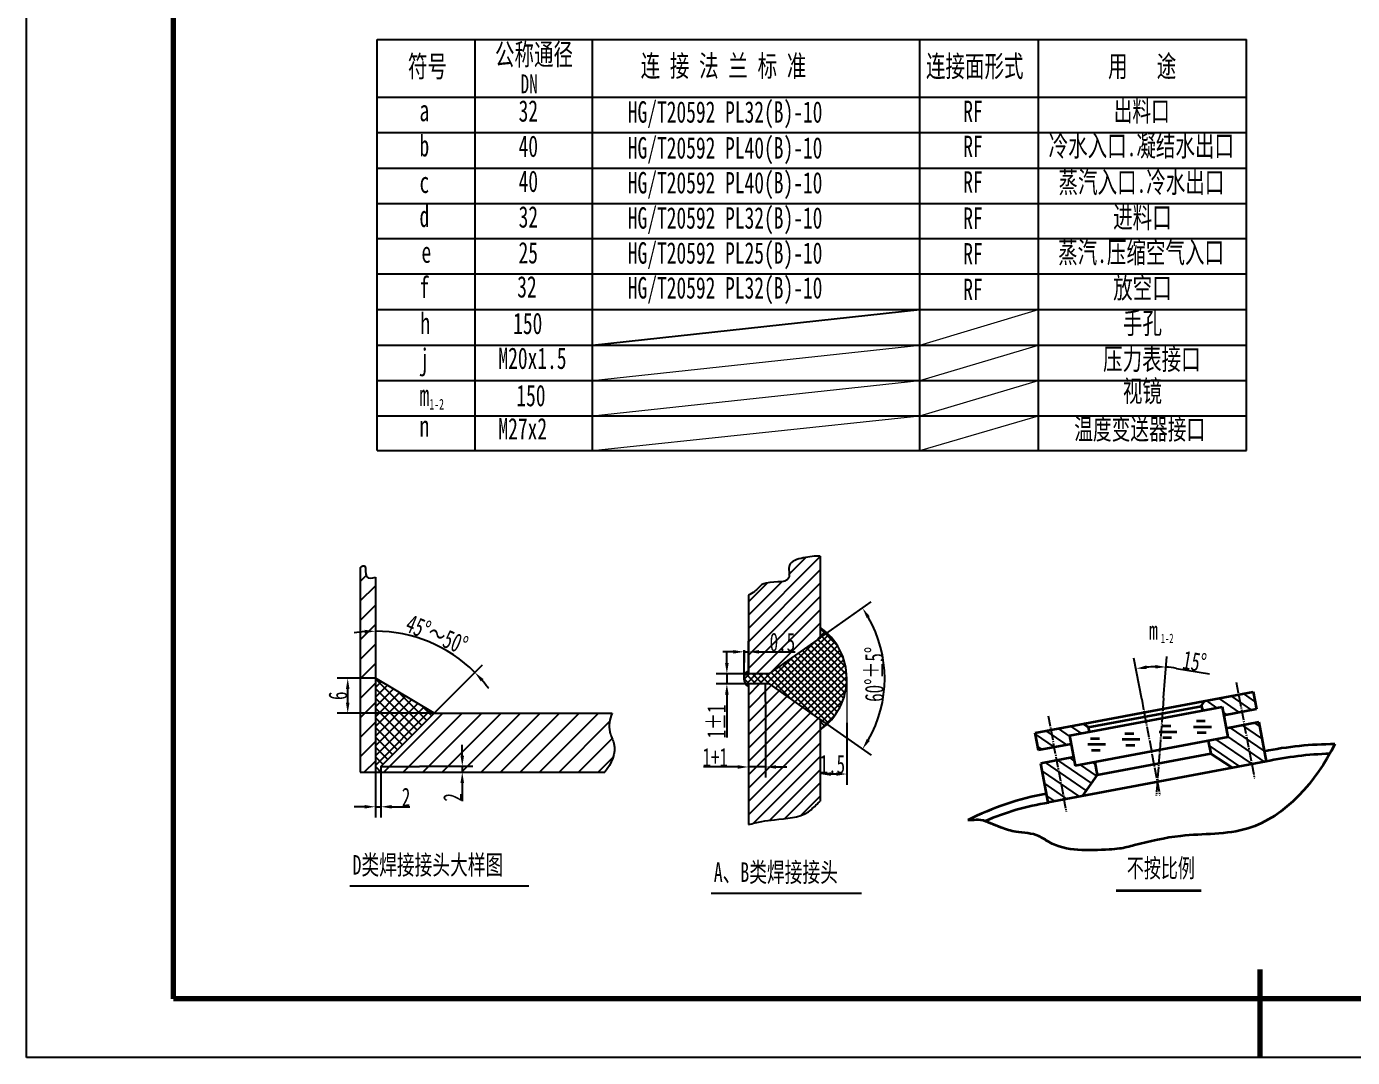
# Model space of a CAD drawing. Header units: millimetres. Extents: x 8208 to 15138, y -6581 to 3220.
# Drawn here: x 8208 to 11932, y -6581 to -3686 of the extents above; entities that cross this region are included whole.
import ezdxf

# ---------------------------------------------------------------- set-up
doc = ezdxf.new("R2010")
doc.units = ezdxf.units.MM
doc.linetypes.add('EB_DASHDOT', pattern=[39, 30, -3, 3, -3])
doc.layers.get('Defpoints').update_dxf_attribs({"lineweight": 0})
for name, color, linetype, lineweight in [('CAXAEB0', 7, 'Continuous', 70), ('CAXA中心线层', 1, 'EB_DASHDOT', 25), ('CAXA剖面线层', 4, 'Continuous', 25), ('CAXA尺寸线层', 3, 'Continuous', 25), ('CAXA细实线层', 7, 'Continuous', 25)]:
    doc.layers.add(name, color=color, linetype=linetype, lineweight=lineweight)
doc.styles.add('HZTXT', font='SimSun.ttf', dxfattribs={"width": 0.7})
doc.styles.add('标准', font='SimSun.ttf', dxfattribs={"width": 0.667})
doc.dimstyles.new('标准', dxfattribs={"dimscale": 15, "dimtxt": 3.5, "dimasz": 2, "dimexe": 2, "dimexo": 0, "dimgap": 0.065, "dimtad": 1, "dimdec": 1, "dimdsep": 46, "dimtxsty": '标准', "dimcen": 0, "dimdle": 4, "dimadec": 4, "dimazin": 2, "dimtfac": 1, "dimtdec": 3, "dimtmove": 0, "dimatfit": 3, "dimfxl": 0, "dimtolj": 1, "dimtzin": 0, "dimarcsym": 0})

# ---------------------------------------------------------------- blocks, each defined once
blk = doc.blocks.new('CAXBLOCK2', base_point=(-2438.8, -3596.9))
at = {"layer": 'CAXA剖面线层', "color": 0, "linetype": 'Continuous', "lineweight": 25}
for p, q in [((-2482.3, -3479.4), (-2351.7, -3610)), ((-2482.3, -3506.8), (-2365.4, -3623.7)), ((-2482.3, -3534.1), (-2379, -3637.4)), ((-2418.4, -3515.9), (-2338, -3596.3)), ((-2482.3, -3561.5), (-2392.7, -3651)), ((-2350.7, -3556.3), (-2324.3, -3582.6)), ((-2482.3, -3588.8), (-2406.4, -3664.7)), ((-2482.3, -3616.2), (-2420.1, -3678.4)), ((-2482.3, -3643.6), (-2433.8, -3692.1)), ((-2482.3, -3670.9), (-2447.4, -3705.8)), ((-2482.3, -3698.3), (-2461.1, -3719.4)), ((-2482.3, -3725.6), (-2466.8, -3741.1))]:
    blk.add_line(p, q, dxfattribs=at)
blk = doc.blocks.new('CAXBLOCK3', base_point=(-2428.8, -3600.3))
at = {"layer": 'CAXA剖面线层', "color": 0, "linetype": 'Continuous', "lineweight": 25}
for p, q in [((-2482.3, -3503.7), (-2466.1, -3487.5)), ((-2482.3, -3531), (-2448.9, -3497.7)), ((-2482.3, -3558.4), (-2431.8, -3507.9)), ((-2482.3, -3585.7), (-2414.7, -3518.1)), ((-2482.3, -3613.1), (-2397.5, -3528.3)), ((-2482.3, -3640.5), (-2380.4, -3538.6)), ((-2482.3, -3667.8), (-2363.2, -3548.8)), ((-2482.3, -3695.2), (-2346.1, -3559)), ((-2482.3, -3722.5), (-2329, -3569.2)), ((-2474, -3741.6), (-2466.8, -3734.4))]:
    blk.add_line(p, q, dxfattribs=at)
blk = doc.blocks.new('CAXBLOCK4', base_point=(-2265, -3637.2))
at = {"layer": 'CAXA剖面线层', "color": 0, "linetype": 'Continuous', "lineweight": 25}
for p, q in [((-2458.9, -3741.6), (-2293.3, -3576)), ((-2404.2, -3741.6), (-2238.6, -3576)), ((-2349.5, -3741.6), (-2183.8, -3576)), ((-2294.7, -3741.6), (-2129.1, -3576)), ((-2240, -3741.6), (-2074.4, -3576)), ((-2185.3, -3741.6), (-2019.7, -3576)), ((-2130.6, -3741.6), (-1965, -3576)), ((-2075.9, -3741.6), (-1910.3, -3576)), ((-2021.1, -3741.6), (-1855.5, -3576)), ((-1966.4, -3741.6), (-1824.5, -3599.6)), ((-1911.7, -3741.6), (-1817.3, -3647.1)), ((-1857, -3741.6), (-1814.9, -3699.5))]:
    blk.add_line(p, q, dxfattribs=at)
blk = doc.blocks.new('CAXBLOCK5', base_point=(-2498.7, -3511.5))
at = {"layer": 'CAXA剖面线层', "color": 0, "linetype": 'Continuous', "lineweight": 25}
for p, q in [((-2525.2, -3206), (-2508.3, -3189.1)), ((-2525.2, -3260.7), (-2482.3, -3217.8)), ((-2525.2, -3315.4), (-2482.3, -3272.5)), ((-2525.2, -3370.2), (-2482.3, -3327.2)), ((-2525.2, -3424.9), (-2482.3, -3381.9)), ((-2525.2, -3479.6), (-2482.3, -3436.6)), ((-2525.2, -3534.3), (-2482.3, -3491.4)), ((-2525.2, -3589), (-2482.3, -3546.1)), ((-2525.2, -3643.8), (-2482.3, -3600.8)), ((-2525.2, -3698.5), (-2482.3, -3655.5)), ((-2513.6, -3741.6), (-2482.3, -3710.2))]:
    blk.add_line(p, q, dxfattribs=at)
blk = doc.blocks.new('*D136')
at = {"layer": 'CAXA尺寸线层', "color": 0, "linetype": 'Continuous', "lineweight": -2}
for p, q in [((9187.7, -5516.2), (9080, -5516.2)), ((9110, -5584.4), (9110, -5546.2)), ((9352.4, -5614.4), (9080, -5614.4))]:
    blk.add_line(p, q, dxfattribs=at)
at = {"layer": 'CAXA尺寸线层', "color": 0, "linetype": 'Continuous'}
for points in [[(9105, -5546.2), (9115, -5546.2), (9110, -5516.2)], [(9105, -5584.4), (9115, -5584.4), (9110, -5614.4)]]:
    blk.add_solid(points, dxfattribs=at)
at = {"layer": 'Defpoints', "color": 0, "linetype": 'Continuous'}
for p in [(9110, -5516.2), (9187.7, -5516.2), (9352.4, -5614.4)]:
    blk.add_point(p, dxfattribs=at)
at = {"layer": 'CAXA尺寸线层', "color": 0, "linetype": 'Continuous', "lineweight": 25, "insert": (9082.7, -5565.3), "char_height": 52.5, "attachment_point": 5, "rotation": 90, "style": '标准'}
blk.add_mtext('\\A1;\\fSimSun;6', dxfattribs=at)
blk = doc.blocks.new('*D137')
at = {"layer": 'CAXA尺寸线层', "color": 0, "linetype": 'Continuous', "lineweight": -2}
for p, q in [((9187.7, -5780), (9187.7, -5907.1)), ((9203.2, -5794.3), (9203.2, -5907.1)), ((9157.7, -5877.1), (9127.7, -5877.1)), ((9187.7, -5877.1), (9203.2, -5877.1)), ((9233.2, -5877.1), (9284.4, -5877.1))]:
    blk.add_line(p, q, dxfattribs=at)
at = {"layer": 'CAXA尺寸线层', "color": 0, "linetype": 'Continuous'}
for points in [[(9157.7, -5872.1), (9157.7, -5882.1), (9187.7, -5877.1)], [(9233.2, -5872.1), (9233.2, -5882.1), (9203.2, -5877.1)]]:
    blk.add_solid(points, dxfattribs=at)
at = {"layer": 'Defpoints', "color": 0, "linetype": 'Continuous'}
for p in [(9187.7, -5780), (9203.2, -5794.3), (9203.2, -5877.1)]:
    blk.add_point(p, dxfattribs=at)
at = {"layer": 'CAXA尺寸线层', "color": 0, "linetype": 'Continuous', "lineweight": 25, "insert": (9273.8, -5849.9), "char_height": 52.5, "attachment_point": 5, "style": '标准'}
blk.add_mtext('\\A1;\\fSimSun;2', dxfattribs=at)
blk = doc.blocks.new('*D138')
at = {"layer": 'CAXA尺寸线层', "color": 0, "linetype": 'Continuous', "lineweight": -2}
for p, q in [((9431.7, -5733.5), (9431.7, -5703.5)), ((9312, -5763.5), (9461.7, -5763.5)), ((9431.7, -5763.5), (9431.7, -5780)), ((9144.8, -5780), (9461.7, -5780)), ((9431.7, -5810), (9431.7, -5861.2))]:
    blk.add_line(p, q, dxfattribs=at)
at = {"layer": 'CAXA尺寸线层', "color": 0, "linetype": 'Continuous'}
for points in [[(9426.7, -5733.5), (9436.7, -5733.5), (9431.7, -5763.5)], [(9426.7, -5810), (9436.7, -5810), (9431.7, -5780)]]:
    blk.add_solid(points, dxfattribs=at)
at = {"layer": 'Defpoints', "color": 0, "linetype": 'Continuous'}
for p in [(9312, -5763.5), (9144.8, -5780), (9431.7, -5780)]:
    blk.add_point(p, dxfattribs=at)
at = {"layer": 'CAXA尺寸线层', "color": 0, "linetype": 'Continuous', "lineweight": 25, "insert": (9404.5, -5850.6), "char_height": 52.5, "attachment_point": 5, "rotation": 90, "style": '标准'}
blk.add_mtext('\\A1;\\fSimSun;2', dxfattribs=at)
blk = doc.blocks.new('*D139')
at = {"layer": 'CAXA尺寸线层', "color": 0, "linetype": 'Continuous', "lineweight": -2}
blk.add_line((9352.4, -5614.4), (9488.3, -5478.5), dxfattribs=at)
for start, end in [(94.3524, 98.7047), (45, 90), (36.2953, 40.6476)]:
    blk.add_arc((9187.7, -5779), 395, start, end, dxfattribs=at)
at = {"layer": 'CAXA尺寸线层', "color": 0, "linetype": 'Continuous'}
for points in [[(9157.6, -5380.1), (9158, -5390.1), (9187.7, -5384)], [(9483.8, -5525.1), (9491.1, -5518.3), (9467.1, -5499.7)]]:
    blk.add_solid(points, dxfattribs=at)
at = {"layer": 'Defpoints', "color": 0, "linetype": 'Continuous'}
for p in [(9187.7, -5232.2), (9385.3, -5436.9), (9352.4, -5614.4), (9203.2, -5763.5), (9187.7, -5780)]:
    blk.add_point(p, dxfattribs=at)
at = {"layer": 'CAXA尺寸线层', "color": 0, "linetype": 'Continuous', "lineweight": 25, "insert": (9349.4, -5388.8), "char_height": 52.5, "attachment_point": 5, "rotation": 337.5, "style": '标准'}
blk.add_mtext('\\A1;{\\fSimSun|b0|i0|c134|p0; 45°～50°}', dxfattribs=at)
blk = doc.blocks.new('CAXBLOCK10', base_point=(-568.3, -3654.2))
at = {"layer": 'CAXA剖面线层', "color": 0, "linetype": 'Continuous', "lineweight": 25}
for p, q in [((-500.3, -3632), (-529.4, -3612.1)), ((-480.1, -3615.6), (-494.7, -3605.6)), ((-575.1, -3671.5), (-628.7, -3634.8)), ((-540.4, -3665), (-598.6, -3625.2)), ((-532.6, -3640.1), (-564, -3618.7)), ((-609.7, -3678), (-622.2, -3669.5))]:
    blk.add_line(p, q, dxfattribs=at)
blk = doc.blocks.new('CAXBLOCK11', base_point=(-549.9, -3752.1))
at = {"layer": 'CAXA剖面线层', "color": 0, "linetype": 'Continuous', "lineweight": 25}
for p, q in [((-485.8, -3792.8), (-600.7, -3714.3)), ((-471.5, -3772.5), (-566.1, -3707.8)), ((-519.6, -3709.4), (-531.4, -3701.3)), ((-457.1, -3752.1), (-502.3, -3721.2)), ((-460.6, -3719.5), (-467.7, -3714.7)), ((-504.4, -3810.3), (-609.1, -3738.8)), ((-539, -3816.9), (-602.6, -3773.4)), ((-573.7, -3823.4), (-596.1, -3808))]:
    blk.add_line(p, q, dxfattribs=at)
blk = doc.blocks.new('CAXBLOCK12', base_point=(-54.5, -3672.1))
at = {"layer": 'CAXA剖面线层', "color": 0, "linetype": 'Continuous', "lineweight": 25}
for p, q in [((7.6, -3647), (-46.5, -3610.1)), ((1.1, -3612.4), (-11.8, -3603.6)), ((-19.4, -3719.1), (-121.3, -3649.5)), ((15.2, -3712.6), (-88.5, -3641.7)), ((14.1, -3681.7), (-81.1, -3616.6)), ((-54.1, -3725.6), (-140.9, -3666.3))]:
    blk.add_line(p, q, dxfattribs=at)
blk = doc.blocks.new('CAXBLOCK13', base_point=(-79.3, -3556.5))
at = {"layer": 'CAXA剖面线层', "color": 0, "linetype": 'Continuous', "lineweight": 25}
for p, q in [((-55.5, -3573.7), (-113.7, -3533.9)), ((-20.9, -3567.2), (-79.1, -3527.4)), ((-11.9, -3543.1), (-44.4, -3520.9)), ((-153.9, -3566.9), (-160.5, -3562.4)), ((-119.2, -3560.4), (-148.3, -3540.5)), ((-90.1, -3580.2), (-101.5, -3572.5))]:
    blk.add_line(p, q, dxfattribs=at)
blk = doc.blocks.new('*D140')
at = {"layer": 'CAXA尺寸线层', "color": 0, "linetype": 'Continuous', "lineweight": -2}
for p, q in [((11339.9, -5575), (11318.2, -5459.9)), ((11401.6, -5571.6), (11410.5, -5454.8)), ((11438, -5488.4), (11530, -5504))]:
    blk.add_line(p, q, dxfattribs=at)
for start, end in [(90.9619, 95.3461), (80.3461, 85.654)]:
    blk.add_arc((11383.6, -5807.7), 323.9, start, end, dxfattribs=at)
at = {"layer": 'CAXA尺寸线层', "color": 0, "linetype": 'Continuous'}
for points in [[(11354.1, -5490.1), (11352.8, -5480.2), (11323.7, -5489.4)], [(11378.3, -5478.8), (11378.1, -5488.8), (11408.2, -5484.7)]]:
    blk.add_solid(points, dxfattribs=at)
at = {"layer": 'Defpoints', "color": 0, "linetype": 'Continuous'}
for p in [(11351.7, -5485.4), (11339.9, -5575), (11401.6, -5571.6), (11380.8, -5845), (11390.5, -5844.5)]:
    blk.add_point(p, dxfattribs=at)
at = {"layer": 'CAXA尺寸线层', "color": 0, "linetype": 'Continuous', "lineweight": 25, "insert": (11488.6, -5469.4), "char_height": 52.5, "attachment_point": 5, "rotation": 350.3461, "style": '标准'}
blk.add_mtext('\\A1;\\fSimSun;15{%%D}', dxfattribs=at)
blk = doc.blocks.new('CAXBLOCK16', base_point=(-1248.9, -3471.8))
at = {"layer": 'CAXA剖面线层', "color": 0, "linetype": 'Continuous', "lineweight": 25}
for p, q in [((-1185.1, -3385.5), (-1233, -3337.6)), ((-1158.6, -3486.8), (-1261.4, -3383.9)), ((-1158.7, -3467.9), (-1250.4, -3376.2)), ((-1161.3, -3446.6), (-1239.4, -3368.5)), ((-1168, -3421.2), (-1233, -3356.3)), ((-1178.5, -3560.3), (-1316.4, -3422.4)), ((-1172.5, -3547.7), (-1305.4, -3414.7)), ((-1167.4, -3534.1), (-1294.4, -3407)), ((-1163.2, -3519.5), (-1283.4, -3399.3)), ((-1160.2, -3503.8), (-1272.4, -3391.6)), ((-1253.1, -3579.3), (-1371.4, -3460.9)), ((-1210.3, -3603.4), (-1360.4, -3453.2)), ((-1201.2, -3593.7), (-1349.4, -3445.5)), ((-1192.9, -3583.3), (-1338.4, -3437.8)), ((-1185.3, -3572.2), (-1327.4, -3430.1)), ((-1432.2, -3493.6), (-1447.4, -3478.4)), ((-1413.5, -3493.6), (-1442.9, -3464.3)), ((-1394.8, -3493.6), (-1423.3, -3465.2)), ((-1376.1, -3493.6), (-1404.6, -3465.2)), ((-1315.4, -3535.6), (-1385.9, -3465.2)), ((-1220, -3612.4), (-1233, -3599.4)), ((-1230.4, -3620.6), (-1233, -3618.1))]:
    blk.add_line(p, q, dxfattribs=at)
blk = doc.blocks.new('CAXBLOCK17', base_point=(-1268.5, -3468.5))
at = {"layer": 'CAXA剖面线层', "color": 0, "linetype": 'Continuous', "lineweight": 25}
for p, q in [((-1233, -3341.8), (-1229, -3337.8)), ((-1233, -3360.5), (-1218.6, -3346.1)), ((-1370, -3497.5), (-1244.7, -3372.2)), ((-1359, -3505.2), (-1209, -3355.2)), ((-1348, -3512.9), (-1200.1, -3365)), ((-1337, -3520.6), (-1191.9, -3375.4)), ((-1326, -3528.3), (-1184.4, -3386.7)), ((-1384.8, -3493.6), (-1307.1, -3415.9)), ((-1315, -3536), (-1177.6, -3398.6)), ((-1304, -3543.7), (-1171.7, -3411.4)), ((-1293, -3551.4), (-1166.7, -3425.1)), ((-1403.5, -3493.6), (-1369.5, -3459.6)), ((-1282, -3559.1), (-1162.7, -3439.8)), ((-1271, -3566.8), (-1159.9, -3455.7)), ((-1447.3, -3481.3), (-1431.2, -3465.2)), ((-1442.3, -3495), (-1412.5, -3465.2)), ((-1422.2, -3493.6), (-1393.8, -3465.2)), ((-1260, -3574.5), (-1158.5, -3473)), ((-1249, -3582.2), (-1158.9, -3492.1)), ((-1238, -3589.9), (-1162, -3513.8)), ((-1233, -3603.6), (-1169.5, -3540.1)), ((-1233, -3622.3), (-1190.1, -3579.4))]:
    blk.add_line(p, q, dxfattribs=at)
blk = doc.blocks.new('CAXBLOCK18', base_point=(-1349.1, -3703.5))
at = {"layer": 'CAXA剖面线层', "color": 0, "linetype": 'Continuous', "lineweight": 25}
for p, q in [((-1434.8, -3524.9), (-1403.5, -3493.6)), ((-1434.8, -3562.3), (-1370, -3497.5)), ((-1434.8, -3599.7), (-1348, -3512.9)), ((-1434.8, -3637.1), (-1326, -3528.3)), ((-1434.8, -3674.5), (-1304, -3543.7)), ((-1434.8, -3711.9), (-1282, -3559.1)), ((-1434.8, -3749.3), (-1260, -3574.5)), ((-1434.8, -3786.7), (-1238, -3589.9)), ((-1434.8, -3824.1), (-1233, -3622.3)), ((-1434.8, -3861.5), (-1233, -3659.7)), ((-1421.7, -3885.7), (-1233, -3697.1)), ((-1375.5, -3877), (-1233, -3734.5)), ((-1332.3, -3871.2), (-1233, -3771.9)), ((-1286, -3862.3), (-1233, -3809.3))]:
    blk.add_line(p, q, dxfattribs=at)
blk = doc.blocks.new('CAXBLOCK19', base_point=(-1348.1, -3334.6))
at = {"layer": 'CAXA剖面线层', "color": 0, "linetype": 'Continuous', "lineweight": 25}
for p, q in [((-1434.8, -3337.9), (-1233, -3136.1)), ((-1320.9, -3186.6), (-1273, -3138.7)), ((-1434.8, -3375.3), (-1233, -3173.5)), ((-1434.8, -3300.5), (-1340, -3205.7)), ((-1434.8, -3263.1), (-1382, -3210.3)), ((-1434.8, -3412.7), (-1233, -3210.9)), ((-1434.8, -3450.1), (-1233, -3248.3)), ((-1412.5, -3465.2), (-1233, -3285.7)), ((-1369.5, -3459.6), (-1233, -3323.1)), ((-1244.7, -3372.2), (-1233, -3360.5))]:
    blk.add_line(p, q, dxfattribs=at)
blk = doc.blocks.new('*D141')
at = {"layer": 'CAXA尺寸线层', "color": 0, "linetype": 'Continuous', "lineweight": -2}
for p, q in [((10437, -5402.4), (10580.4, -5302)), ((10437, -5631.8), (10580.4, -5732.2))]:
    blk.add_line(p, q, dxfattribs=at)
blk.add_arc((10273.2, -5517.1), 344.9, 329.9846, 30.0154, dxfattribs=at)
at = {"layer": 'CAXA尺寸线层', "color": 0, "linetype": 'Continuous'}
for points in [[(10567.7, -5347.2), (10576.1, -5341.9), (10555.8, -5319.2)], [(10576.1, -5692.3), (10567.7, -5687), (10555.8, -5714.9)]]:
    blk.add_solid(points, dxfattribs=at)
at = {"layer": 'Defpoints', "color": 0, "linetype": 'Continuous'}
for p in [(10437, -5402.4), (10292.5, -5503.6), (10294.6, -5532), (10611.1, -5586.8), (10437, -5631.8)]:
    blk.add_point(p, dxfattribs=at)
at = {"layer": 'CAXA尺寸线层', "color": 0, "linetype": 'Continuous', "lineweight": 25, "insert": (10589.1, -5517.1), "char_height": 52.5, "attachment_point": 5, "rotation": 90, "style": '标准'}
blk.add_mtext('\\A1;{\\fSimSun|b0|i0|c134|p0; 60°±5°}', dxfattribs=at)
blk = doc.blocks.new('*D142')
at = {"layer": 'CAXA尺寸线层', "color": 0, "linetype": 'Continuous', "lineweight": -2}
for p, q in [((10174.8, -5473.6), (10174.8, -5443.6)), ((10235.2, -5503.6), (10144.8, -5503.6)), ((10174.8, -5503.6), (10174.8, -5532)), ((10235.2, -5532), (10144.8, -5532)), ((10174.8, -5562), (10174.8, -5682.9))]:
    blk.add_line(p, q, dxfattribs=at)
at = {"layer": 'CAXA尺寸线层', "color": 0, "linetype": 'Continuous'}
for points in [[(10169.8, -5473.6), (10179.8, -5473.6), (10174.8, -5503.6)], [(10169.8, -5562), (10179.8, -5562), (10174.8, -5532)]]:
    blk.add_solid(points, dxfattribs=at)
at = {"layer": 'Defpoints', "color": 0, "linetype": 'Continuous'}
for p in [(10235.2, -5503.6), (10174.8, -5532), (10235.2, -5532)]:
    blk.add_point(p, dxfattribs=at)
at = {"layer": 'CAXA尺寸线层', "color": 0, "linetype": 'Continuous', "lineweight": 25, "insert": (10145.6, -5637.5), "char_height": 52.5, "attachment_point": 5, "rotation": 90, "style": '标准'}
blk.add_mtext('\\A1;{\\fSimSun|b0|i0|c134|p0;1±1}', dxfattribs=at)
blk = doc.blocks.new('*D143')
at = {"layer": 'CAXA尺寸线层', "color": 0, "linetype": 'Continuous', "lineweight": -2}
for p, q in [((10235.2, -5503.6), (10235.2, -5412)), ((10193.1, -5442), (10163.1, -5442)), ((10223.1, -5437.2), (10223.1, -5472)), ((10223.1, -5442), (10235.2, -5442)), ((10265.2, -5442), (10366.4, -5442))]:
    blk.add_line(p, q, dxfattribs=at)
at = {"layer": 'CAXA尺寸线层', "color": 0, "linetype": 'Continuous'}
for points in [[(10193.1, -5437), (10193.1, -5447), (10223.1, -5442)], [(10265.2, -5437), (10265.2, -5447), (10235.2, -5442)]]:
    blk.add_solid(points, dxfattribs=at)
at = {"layer": 'Defpoints', "color": 0, "linetype": 'Continuous'}
for p in [(10223.1, -5437.2), (10235.2, -5442), (10235.2, -5503.6)]:
    blk.add_point(p, dxfattribs=at)
at = {"layer": 'CAXA尺寸线层', "color": 0, "linetype": 'Continuous', "lineweight": 18, "insert": (10330.8, -5414.8), "char_height": 52.5, "attachment_point": 5, "style": '标准'}
blk.add_mtext('\\A1;\\fSimSun;0.5', dxfattribs=at)
blk = doc.blocks.new('*D144')
at = {"layer": 'CAXA尺寸线层', "color": 0, "linetype": 'Continuous', "lineweight": -2}
for p, q in [((10283, -5581.3), (10283, -5795.3)), ((10235.2, -5675.5), (10235.2, -5795.3)), ((10205.2, -5765.3), (10109.3, -5765.3)), ((10283, -5765.3), (10235.2, -5765.3)), ((10313, -5765.3), (10343, -5765.3))]:
    blk.add_line(p, q, dxfattribs=at)
at = {"layer": 'CAXA尺寸线层', "color": 0, "linetype": 'Continuous'}
for points in [[(10205.2, -5760.3), (10205.2, -5770.3), (10235.2, -5765.3)], [(10313, -5760.3), (10313, -5770.3), (10283, -5765.3)]]:
    blk.add_solid(points, dxfattribs=at)
at = {"layer": 'Defpoints', "color": 0, "linetype": 'Continuous'}
for p in [(10283, -5581.3), (10235.2, -5675.5), (10235.2, -5765.3)]:
    blk.add_point(p, dxfattribs=at)
at = {"layer": 'CAXA尺寸线层', "color": 0, "linetype": 'Continuous', "lineweight": 25, "insert": (10142.2, -5738.1), "char_height": 52.5, "attachment_point": 5, "style": '标准'}
blk.add_mtext('\\A1;{\\fSimSun|b0|i0|c134|p0;1+1}', dxfattribs=at)
blk = doc.blocks.new('*D145')
at = {"layer": 'CAXA尺寸线层', "color": 0, "linetype": 'Continuous', "lineweight": -2}
for p, q in [((10437, -5631.8), (10437, -5815.1)), ((10512, -5640.9), (10512, -5815.1)), ((10482, -5785.1), (10467, -5785.1))]:
    blk.add_line(p, q, dxfattribs=at)
at = {"layer": 'CAXA尺寸线层', "color": 0, "linetype": 'Continuous'}
for points in [[(10467, -5780.1), (10467, -5790.1), (10437, -5785.1)], [(10482, -5780.1), (10482, -5790.1), (10512, -5785.1)]]:
    blk.add_solid(points, dxfattribs=at)
at = {"layer": 'Defpoints', "color": 0, "linetype": 'Continuous'}
for p in [(10437, -5631.8), (10512, -5640.9), (10437, -5785.1)]:
    blk.add_point(p, dxfattribs=at)
at = {"layer": 'CAXA尺寸线层', "color": 0, "linetype": 'Continuous', "lineweight": 18, "insert": (10471.1, -5757.9), "char_height": 52.5, "attachment_point": 5, "style": '标准'}
blk.add_mtext('\\A1;\\fSimSun;1.5', dxfattribs=at)
blk = doc.blocks.new('CAXBLOCK27', base_point=(3000, -4305))
at = {"layer": 'CAXAEB0', "color": 0, "linetype": 'Continuous', "lineweight": 25}
for p, q in [((-3150, -4455), (-3150, 4455)), ((3150, -4455), (-3150, -4455))]:
    blk.add_line(p, q, dxfattribs=at)
at = {"layer": 'CAXAEB0', "color": 0, "linetype": 'Continuous', "lineweight": 70}
for p, q in [((-2775, -4305), (-2775, 4305)), ((0, -4455), (0, -4230)), ((3000, -4305), (-2775, -4305))]:
    blk.add_line(p, q, dxfattribs=at)
blk = doc.blocks.new('CAXBLOCK200')
at = {"layer": 'CAXA尺寸线层', "color": 3, "attachment_point": 1, "style": '标准'}
for s, insert, char_height in [('\\fSimSun|b0|i0|p34;m', (-2146.6, -2736.6), 54.75), ('\\fSimSun|b0|i0|p34;1-2', (-2121.4, -2773.5), 27.375)]:
    blk.add_mtext(s, dxfattribs=dict(at, insert=insert, char_height=char_height))

msp = doc.modelspace()

# ---------------------------------------------------------------- linework, layer by layer
at = {"layer": 'CAXAEB0', "color": 3, "linetype": 'Continuous', "lineweight": 18}
for p, q in [((10716.69, -4580.89), (11050.27, -4480.95)), ((9797.19, -4679.94), (10716.69, -4580.89)), ((10716.69, -4679.94), (11050.27, -4580.89)), ((9797.19, -4778.98), (10716.69, -4679.94)), ((10716.69, -4778.98), (11050.27, -4679.94)), ((9797.19, -4876.7), (10716.69, -4778.98)), ((10716.69, -4876.7), (11050.27, -4778.98))]:
    msp.add_line(p, q, dxfattribs=at)
at = {"layer": 'CAXAEB0', "linetype": 'Continuous', "lineweight": 18}
msp.add_line((10512.04, -5517.45), (10512.04, -5640.95), dxfattribs=at)
at = {"layer": 'CAXAEB0', "linetype": 'Continuous', "lineweight": 35}
for p, q in [((11040.6, -5669.38), (11652.95, -5554.19)), ((11506.42, -5595.73), (11516.92, -5579.24)), ((11652.95, -5554.19), (11662.16, -5603.18)), ((11137.06, -5676.6), (11565.7, -5595.96)), ((11189.87, -5653.98), (11508.29, -5594.08)), ((11508.29, -5594.08), (11510.59, -5606.33)), ((11565.7, -5595.96), (11581.83, -5681.69)), ((11662.16, -5603.18), (11570.31, -5620.46)), ((11192.45, -5655.02), (11176.44, -5643.29)), ((11189.87, -5653.98), (11192.17, -5666.23)), ((11421.72, -5650.7), (11396.79, -5650.7)), ((11535.59, -5653.06), (11485.75, -5653.06)), ((11518.42, -5636.54), (11493.49, -5636.54)), ((11669.08, -5639.92), (11577.22, -5657.2)), ((11669.08, -5639.92), (11689.81, -5750.14)), ((11049.82, -5718.37), (11040.6, -5669.38)), ((11137.06, -5676.6), (11153.19, -5762.33)), ((11581.83, -5681.69), (11153.19, -5762.33)), ((11221.24, -5686.1), (11196.32, -5686.1)), ((11335.12, -5688.46), (11285.27, -5688.46)), ((11317.94, -5671.94), (11293.02, -5671.94)), ((11438.9, -5667.22), (11389.05, -5667.22)), ((11399.15, -5682.61), (11424.07, -5682.61)), ((11495.85, -5668.45), (11520.77, -5668.45)), ((11526.72, -5692.06), (11533.63, -5728.8)), ((11141.67, -5701.09), (11049.82, -5718.37)), ((11238.42, -5702.62), (11188.57, -5702.62)), ((11198.68, -5718.01), (11223.6, -5718.01)), ((11533.63, -5728.8), (11215.21, -5788.7)), ((11295.38, -5703.85), (11320.3, -5703.85)), ((11533.41, -5727.64), (11594.48, -5768.07)), ((11148.58, -5737.83), (11056.73, -5755.11)), ((11077.46, -5865.34), (11056.73, -5755.11)), ((11689.81, -5750.14), (11077.46, -5865.34)), ((11208.3, -5751.96), (11215.21, -5788.7)), ((11214.99, -5787.54), (11172.79, -5847.4)), ((11507.27, -6112.83), (11268.67, -6112.83))]:
    msp.add_line(p, q, dxfattribs=at)
for centre, radius, start, end in [((11885.71, -6721.89), 1020.46, 90.17943, 101.42709), ((11898.02, -6716.11), 988.32, 91.7364, 102.21565), ((11215.53, -6635.68), 807.89, 100.21347, 116.78556), ((11190.74, -6587.59), 730.28, 98.87705, 113.42397)]:
    msp.add_arc(centre, radius, start, end, dxfattribs=at)
msp.add_open_spline([(11882.52, -5701.44), (11829.49, -5805.44), (11696.09, -5962.53), (11466.69, -5949.83), (11348.4, -5977.4), (11282.27, -5995.21), (11201.7, -5999.68), (11116.55, -6005.22), (11042.82, -5950.49), (10993.17, -5951.31), (10948.49, -5937.95), (10916.72, -5924.1), (10889.65, -5912.22), (10867.15, -5914.69), (10854.99, -5914.48), (10851.45, -5914.47)], degree=3, knots=[0, 0, 0, 0, 342.654437, 534.8913337, 668.8290666, 712.8607857, 741.6147709, 914.8817471, 948.0610569, 1013.6314299, 1058.2428784, 1089.288476, 1119.4950991, 1145.7617464, 1156.5238512, 1156.5238512, 1156.5238512, 1156.5238512], dxfattribs=at)
at = {"layer": 'CAXA中心线层', "linetype": 'EB_DASHDOT', "lineweight": 25}
for p, q in [((11605.61, -5527.22), (11656.3, -5796.65)), ((11339.86, -5575.05), (11390.55, -5844.48)), ((11401.58, -5571.64), (11380.8, -5845.02)), ((11077.31, -5621.62), (11127.99, -5891.06))]:
    msp.add_line(p, q, dxfattribs=at)
at = {"layer": 'CAXA细实线层', "color": 3, "linetype": 'Continuous', "lineweight": 25}
for p, q in [((9192.67, -3722.51), (11634.7, -3722.51)), ((9192.67, -4876.7), (9192.67, -3722.51)), ((9467.57, -4876.7), (9467.57, -3722.51)), ((9797.19, -4876.7), (9797.19, -3722.51)), ((10716.69, -4876.7), (10716.69, -3722.51)), ((11050.27, -4876.7), (11050.27, -3722.51)), ((11634.7, -4876.7), (11634.7, -3722.51)), ((9192.67, -3884.44), (11634.7, -3884.44)), ((9192.67, -3983.49), (11634.7, -3983.49)), ((9192.67, -4083.43), (11634.7, -4083.43)), ((9192.67, -4182.47), (11634.7, -4182.47)), ((9192.67, -4281.52), (11634.7, -4281.52)), ((9192.67, -4380.56), (11634.7, -4380.56)), ((9192.67, -4480.95), (11634.7, -4480.95)), ((9797.19, -4580.89), (10716.69, -4480.95)), ((9192.67, -4580.89), (11634.7, -4580.89)), ((9192.67, -4679.94), (11634.7, -4679.94)), ((9192.67, -4778.98), (11634.7, -4778.98)), ((9192.67, -4876.7), (11634.7, -4876.7))]:
    msp.add_line(p, q, dxfattribs=at)
at = {"layer": 'CAXA细实线层', "linetype": 'Continuous', "lineweight": 25}
for p, q in [((10437.03, -5173.29), (10437.03, -5402.41)), ((9144.79, -5205.66), (9144.79, -5779.99)), ((9187.75, -5232.16), (9187.75, -5779.99)), ((10235.22, -5282.59), (10235.22, -5503.6)), ((10437.03, -5402.41), (10292.51, -5503.6)), ((10223.09, -5520.34), (10223.09, -5437.19)), ((10292.51, -5503.6), (10235.22, -5503.6)), ((9352.37, -5614.38), (9187.75, -5516.23)), ((10235.22, -5532.03), (10235.22, -5927.19)), ((10294.58, -5532.03), (10235.22, -5532.03)), ((10282.96, -5581.26), (10282.96, -5532.03)), ((10437.03, -5631.78), (10294.58, -5532.03)), ((9203.23, -5763.53), (9352.37, -5614.38)), ((9352.37, -5614.38), (9852.54, -5614.38)), ((10437.03, -5631.78), (10437.03, -5861.33)), ((9203.23, -5763.53), (9311.99, -5763.53)), ((9203.23, -5763.53), (9203.23, -5794.3)), ((9144.79, -5779.99), (9831.99, -5779.99)), ((9186.76, -5779.99), (9187.75, -5779)), ((9116.01, -6098.99), (9618.22, -6098.99)), ((10130.59, -6119.56), (10553.21, -6119.56))]:
    msp.add_line(p, q, dxfattribs=at)
for centre, radius, start, end in [((10335.66, -5517.07), 175.96, 305.17815, 55.14183), ((10249.13, -5517.63), 26.54, 119.99155, 238.40904)]:
    msp.add_arc(centre, radius, start, end, dxfattribs=at)
for points, knots in [([(10437.03, -5173.29), (10421.72, -5172.49), (10393.07, -5177.01), (10340.87, -5189.35), (10361.96, -5258.63), (10280.75, -5235.35), (10256.4, -5271.84), (10241.37, -5280.05), (10235.22, -5282.59)], [0, 0, 0, 0, 48.3950487, 93.3545714, 129.032999, 205.7124135, 237.6287949, 257.7238982, 257.7238982, 257.7238982, 257.7238982]), ([(9144.79, -5205.66), (9150.69, -5201), (9163.89, -5194.91), (9155.52, -5238.7), (9177.51, -5235.79), (9187.75, -5232.16)], [0, 0, 0, 0, 18.3523029, 46.5021902, 71.5911858, 71.5911858, 71.5911858, 71.5911858]), ([(9852.54, -5614.38), (9845.44, -5631.43), (9839.69, -5661.99), (9869.3, -5713.85), (9850.89, -5755.68), (9831.99, -5779.99)], [0, 0, 0, 0, 53.9874549, 89.1502388, 175.5551376, 175.5551376, 175.5551376, 175.5551376]), ([(10235.22, -5927.19), (10247.61, -5923.76), (10271.98, -5918.13), (10328.34, -5910.25), (10391.14, -5908.63), (10424.18, -5872.85), (10435.2, -5862.94), (10437.03, -5861.33)], [0, 0, 0, 0, 38.6773799, 75.1137826, 173.6049285, 210.8452209, 218.1819072, 218.1819072, 218.1819072, 218.1819072])]:
    msp.add_open_spline(points, degree=3, knots=knots, dxfattribs=at)

# ---------------------------------------------------------------- block references
at = {"layer": 'CAXAEB0', "linetype": 'Continuous', "lineweight": 70, "xscale": 1.1, "yscale": 1.1, "zscale": 1.1}
msp.add_blockref('CAXBLOCK27', (14972.88, -6416.17), dxfattribs=at)
at = {"layer": 'CAXA剖面线层', "linetype": 'Continuous', "lineweight": 25}
for name, p in [('CAXBLOCK19', (10321.91, -5373.05)), ('CAXBLOCK5', (9171.37, -5549.92)), ('CAXBLOCK16', (10421.16, -5510.17)), ('CAXBLOCK17', (10401.48, -5506.88)), ('CAXBLOCK2', (9231.17, -5635.33)), ('CAXBLOCK3', (9241.19, -5638.67)), ('CAXBLOCK18', (10320.89, -5741.91)), ('CAXBLOCK4', (9405.01, -5675.65))]:
    msp.add_blockref(name, p, dxfattribs=at)
at = {"layer": 'CAXA剖面线层', "linetype": 'Continuous', "lineweight": 35}
for name, p in [('CAXBLOCK13', (11590.68, -5594.95)), ('CAXBLOCK10', (11101.73, -5692.6)), ('CAXBLOCK12', (11615.56, -5710.52)), ('CAXBLOCK11', (11120.15, -5790.49))]:
    msp.add_blockref(name, p, dxfattribs=at)
at = {"layer": 'CAXA尺寸线层', "color": 3, "linetype": 'Continuous', "lineweight": 25, "xscale": 1.1, "yscale": 1.1, "zscale": 1.1}
msp.add_blockref('CAXBLOCK200', (11672.88, -1680.67), dxfattribs=at)

# ---------------------------------------------------------------- texts
at = {"layer": 'CAXA尺寸线层', "color": 3, "linetype": 'Continuous', "lineweight": 25, "attachment_point": 1, "style": '标准'}
for s, insert, char_height in [('\\fSimSun|b0|i0|p34;符号', (9279.32, -3767.71), 60.2194), ('\\fSimSun|b0|i0|p34;公称通径', (9523.59, -3734.07), 60.2194), ('\\fSimSun|b0|i0|p34;连 接 法 兰 标 准', (9932.72, -3766.23), 60.225), ('\\fSimSun|b0|i0|p34;连接面形式', (10734.07, -3767.08), 60.225), ('\\fSimSun|b0|i0|p34;用   途', (11245.42, -3767.08), 60.2194), ('\\fSimSun|b0|i0|p34;DN', (9595.28, -3820.15), 53.5284), ('\\fSimSun|b0|i0|p34;a', (9311.61, -3891.42), 60.2194), ('\\fSimSun|b0|i0|p34;32', (9589.89, -3892.74), 60.225), ('\\fSimSun|b0|i0|p34;HG/T20592 PL32(B)-10', (9896.62, -3895.65), 60.225), ('\\fSimSun|b0|i0|p34;RF', (10838.84, -3893.94), 60.225), ('\\fSimSun|b0|i0|p34;出料口', (11261.21, -3894.27), 57.75), ('\\fSimSun|b0|i0|p34;冷水入口.凝结水出口', (11078.51, -3990.08), 60.225), ('\\fSimSun|b0|i0|p34;b', (9311.61, -3990.42), 60.2194), ('\\fSimSun|b0|i0|p34;40', (9589.89, -3991.74), 60.225), ('\\fSimSun|b0|i0|p34;HG/T20592 PL40(B)-10', (9896.62, -3996.48), 60.225), ('\\fSimSun|b0|i0|p34;RF', (10838.84, -3992.3), 60.225), ('\\fSimSun|b0|i0|p34;40', (9589.96, -4090.23), 60.225), ('\\fSimSun|b0|i0|p34;HG/T20592 PL40(B)-10', (9896.62, -4094.37), 60.225), ('\\fSimSun|b0|i0|p34;RF', (10838.84, -4092.29), 60.225), ('\\fSimSun|b0|i0|p34;蒸汽入口.冷水出口', (11106.33, -4092.58), 60.225), ('\\fSimSun|b0|i0|p34;c', (9311.61, -4093.06), 60.225), ('\\fSimSun|b0|i0|p34;d', (9311.61, -4188.48), 60.225), ('\\fSimSun|b0|i0|p34;32', (9589.89, -4190.32), 60.225), ('\\fSimSun|b0|i0|p34;HG/T20592 PL32(B)-10', (9896.62, -4193.24), 60.225), ('\\fSimSun|b0|i0|p34;RF', (10838.84, -4193.91), 60.225), ('\\fSimSun|b0|i0|p34;进料口', (11259.77, -4191.19), 60.225), ('\\fSimSun|b0|i0|p34;蒸汽.压缩空气入口', (11105.34, -4289.59), 60.225), ('\\fSimSun|b0|i0|p34;e', (9317.08, -4289.19), 60.225), ('\\fSimSun|b0|i0|p34;RF', (10838.84, -4293.9), 60.225), ('\\fSimSun|b0|i0|p34;f', (9311.61, -4388.37), 60.225), ('\\fSimSun|b0|i0|p34;RF', (10838.84, -4393.89), 60.225), ('\\fSimSun|b0|i0|p34;放空口', (11259.77, -4389.04), 60.225), ('\\fSimSun|b0|i0|p34;h', (9313.98, -4488.94), 60.225), ('\\fSimSun|b0|i0|p34;150', (9574.58, -4489.41), 60.225), ('\\fSimSun|b0|i0|p34;手孔', (11287.15, -4488.49), 60.225), ('\\fSimSun|b0|i0|p34;j', (9311.61, -4590.32), 60.225), ('\\fSimSun|b0|i0|p34;视镜', (11287.15, -4679.59), 60.225), ('\\fSimSun|b0|i0|p34;150', (9583.6, -4692.08), 60.225), ('\\fSimSun|b0|i0|p34;n', (9311.61, -4777.71), 60.2194)]:
    msp.add_mtext(s, dxfattribs=dict(at, insert=insert, char_height=char_height))
at = {"layer": 'CAXA尺寸线层', "color": 1, "linetype": 'Continuous', "lineweight": 25, "attachment_point": 1, "style": '标准'}
for s, insert, char_height in [('\\fSimSun|b0|i0|p34;25', (9589.69, -4290.88), 60.225), ('\\fSimSun|b0|i0|p34;HG/T20592 PL25(B)-10', (9896.62, -4291.66), 60.225), ('\\fSimSun|b0|i0|p34;32', (9585.99, -4386.66), 60.225), ('\\fSimSun|b0|i0|p34;HG/T20592 PL32(B)-10', (9896.62, -4389.57), 60.225), ('\\fSimSun|b0|i0|p34;M20x1.5', (9533.27, -4587.3), 60.225), ('\\fSimSun|b0|i0|p34;压力表接口', (11231.53, -4589.49), 60.225), ('\\fSimSun|b0|i0|p34;M27x2', (9533.27, -4785.22), 60.225), ('\\fSimSun|b0|i0|p34;温度变送器接口', (11150.36, -4787.76), 57.75)]:
    msp.add_mtext(s, dxfattribs=dict(at, insert=insert, char_height=char_height))
at = {"layer": 'CAXA尺寸线层', "attachment_point": 1}
for s, insert, char_height, style in [('{\\fSimSun|b0|i0|c134|p34;m}', (11360.53, -5355.52), 52.5, 'HZTXT'), ('\\fSimSun|b0|i0|p34;1-2', (11393.57, -5390.92), 26.25, '标准')]:
    msp.add_mtext(s, dxfattribs=dict(at, insert=insert, char_height=char_height, style=style))
at = {"layer": 'CAXA尺寸线层', "linetype": 'Continuous', "lineweight": 25, "attachment_point": 1, "style": '标准'}
for s, insert, char_height in [('\\fSimSun|b0|i0|p34;D类焊接接头大样图', (9123.59, -6012.78), 54.752), ('\\fSimSun|b0|i0|p34;A、B类焊接接头', (10138.18, -6033.35), 54.752), ('\\fSimSun|b0|i0|p34;不按比例', (11298.28, -6023.1), 52.5)]:
    msp.add_mtext(s, dxfattribs=dict(at, insert=insert, char_height=char_height))

# ---------------------------------------------------------------- dimensions: what is measured, and where the dimension line sits
at = {"layer": 'CAXA尺寸线层', "linetype": 'Continuous', "lineweight": 25}
for base, line1, line2, text, picture, middle in [((9385.26, -5436.9), ((9187.75, -5232.16), (9187.75, -5779.99)), ((9203.23, -5763.53), (9352.37, -5614.38)), '{\\fSimSun|b0|i0|c134|p0; 45°～50°}', '*D139', (9349.39, -5388.76)), ((10611.07, -5586.85), ((10437.03, -5402.41), (10292.51, -5503.6)), ((10437.03, -5631.78), (10294.58, -5532.03)), '{\\fSimSun|b0|i0|c134|p0; 60°±5°}', '*D141', (10589.07, -5517.09)), ((11351.72, -5485.36), ((11401.58, -5571.64), (11380.8, -5845.02)), ((11339.86, -5575.05), (11390.55, -5844.48)), '\\fSimSun;15{%%D}', '*D140', (11488.56, -5469.37))]:
    dim = msp.add_angular_dim_2l(base=base, line1=line1, line2=line2, text=text, dimstyle='标准', override={"dimadec": 1}, dxfattribs=at)
    dim.commit()
    dim.dimension.update_dxf_attribs({"geometry": picture, "text_midpoint": middle})
at = {"layer": 'CAXA尺寸线层', "linetype": 'Continuous', "lineweight": 18}
dim = msp.add_linear_dim(base=(10235.22, -5442), p1=(10223.09, -5437.19), p2=(10235.22, -5503.6), angle=180, text='\\fSimSun;0.5', dimstyle='标准', dxfattribs=at)
dim.commit()
dim.dimension.update_dxf_attribs({"geometry": '*D143', "text_midpoint": (10330.83, -5414.78)})
at = {"layer": 'CAXA尺寸线层', "linetype": 'Continuous', "lineweight": 25}
for base, p1, p2, angle, text, picture, middle in [((10174.76, -5532.03), (10235.22, -5503.6), (10235.22, -5532.03), 270, '{\\fSimSun|b0|i0|c134|p0;1±1}', '*D142', (10145.64, -5637.46)), ((9109.96, -5516.23), (9352.37, -5614.38), (9187.75, -5516.23), 90, '\\fSimSun;6', '*D136', (9082.74, -5565.31)), ((10235.22, -5765.28), (10282.96, -5581.26), (10235.22, -5675.5), 180, '{\\fSimSun|b0|i0|c134|p0;1+1}', '*D144', (10142.25, -5738.06)), ((9431.71, -5779.99), (9311.99, -5763.53), (9144.79, -5779.99), 90, '\\fSimSun;2', '*D138', (9404.48, -5850.6))]:
    dim = msp.add_linear_dim(base=base, p1=p1, p2=p2, angle=angle, text=text, dimstyle='标准', dxfattribs=at)
    dim.commit()
    dim.dimension.update_dxf_attribs({"geometry": picture, "text_midpoint": middle})
at = {"layer": 'CAXA尺寸线层', "linetype": 'Continuous', "lineweight": 18}
dim = msp.add_linear_dim(base=(10437.03, -5785.1), p1=(10512.04, -5640.95), p2=(10437.03, -5631.78), text='\\fSimSun;1.5', dimstyle='标准', dxfattribs=at)
dim.commit()
dim.dimension.update_dxf_attribs({"geometry": '*D145', "text_midpoint": (10471.13, -5785.1), "dimtype": 160})
at = {"layer": 'CAXA尺寸线层', "linetype": 'Continuous', "lineweight": 25}
dim = msp.add_linear_dim(base=(9203.23, -5877.11), p1=(9187.75, -5779.99), p2=(9203.23, -5794.3), text='\\fSimSun;2', dimstyle='标准', dxfattribs=at)
dim.commit()
dim.dimension.update_dxf_attribs({"geometry": '*D137', "text_midpoint": (9273.83, -5849.88)})

doc.saveas('drawing.dxf')
